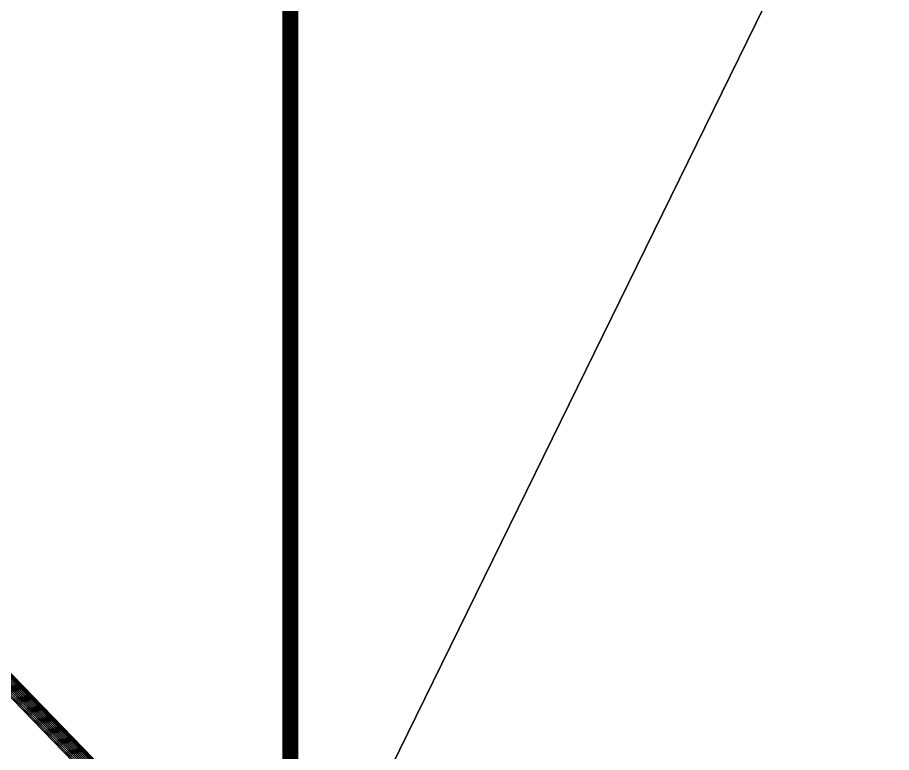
# Model space of a CAD drawing. Header units: millimetres. Extents: x 0 to 520, y -2 to 382.
# Drawn here: x 171.6 to 215.8, y 48.88 to 86.08 of the extents above; entities that cross this region are included whole.
import ezdxf

# ---------------------------------------------------------------- set-up
doc = ezdxf.new("R2010")
doc.units = ezdxf.units.MM

msp = doc.modelspace()

# ---------------------------------------------------------------- linework, layer by layer
at = {"layer": 'BRASS', "color": 52}
for points in [[(509.2, 369.2, 103), (10.8, 369.2, 103), (10.8, 10.8, 103)], [(509.2, 369.2, 103), (10.8, 10.8, 103), (509.2, 10.8, 103)], [(38.65, 190, 86), (185.0411, 341.3505, 86), (185.0411, 38.6495, 86)], [(185.0411, 341.3505, 86), (185.1233, 341.3546, 86), (185.0411, 38.6495, 86)], [(185.0411, 38.6495, 86), (185.1233, 341.3546, 86), (185.1233, 38.6454, 86)], [(185.1233, 341.3546, 86), (185.2052, 341.3628, 86), (185.2052, 38.6372, 86)], [(185.1233, 38.6454, 86), (185.1233, 341.3546, 86), (185.2052, 38.6372, 86)], [(185.2052, 341.3628, 86), (185.2865, 341.3751, 86), (185.2865, 38.6249, 86)], [(185.2052, 38.6372, 86), (185.2052, 341.3628, 86), (185.2865, 38.6249, 86)], [(185.2865, 341.3751, 86), (185.3672, 341.3914, 86), (185.2865, 38.6249, 86)], [(185.2865, 38.6249, 86), (185.3672, 341.3914, 86), (185.3672, 38.6086, 86)], [(185.3672, 341.3914, 86), (185.4469, 341.4117, 86), (185.4469, 38.5883, 86)], [(185.3672, 38.6086, 86), (185.3672, 341.3914, 86), (185.4469, 38.5883, 86)], [(185.4469, 341.4117, 86), (185.5255, 341.4359, 86), (185.5255, 38.5641, 86)], [(185.4469, 38.5883, 86), (185.4469, 341.4117, 86), (185.5255, 38.5641, 86)], [(185.5255, 38.5641, 86), (185.6028, 341.4641, 86), (185.6028, 38.5359, 86)], [(185.5255, 341.4359, 86), (185.6028, 341.4641, 86), (185.5255, 38.5641, 86)], [(185.6028, 38.5359, 86), (185.6786, 341.496, 86), (185.6786, 38.504, 86)], [(185.6028, 341.4641, 86), (185.6786, 341.496, 86), (185.6028, 38.5359, 86)], [(185.6786, 38.504, 86), (185.7527, 341.5317, 86), (185.7527, 38.4683, 86)], [(185.6786, 341.496, 86), (185.7527, 341.5317, 86), (185.6786, 38.504, 86)], [(185.7527, 341.5317, 86), (334.2473, 341.5317, 86), (185.7527, 38.4683, 86)], [(185.7527, 38.4683, 86), (334.2473, 341.5317, 86), (334.2473, 38.4683, 86)], [(38.599, 189.5929, 86), (38.6173, 189.6731, 86), (184.7135, 38.6249, 86)], [(38.6173, 189.6731, 86), (38.6316, 189.7541, 86), (184.7948, 38.6372, 86)], [(184.7135, 38.6249, 86), (38.6173, 189.6731, 86), (184.7948, 38.6372, 86)], [(38.6316, 189.7541, 86), (38.6418, 189.8357, 86), (184.8767, 38.6454, 86)], [(184.7948, 38.6372, 86), (38.6316, 189.7541, 86), (184.8767, 38.6454, 86)], [(38.6418, 189.8357, 86), (38.6479, 189.9178, 86), (184.9589, 38.6495, 86)], [(184.8767, 38.6454, 86), (38.6418, 189.8357, 86), (184.9589, 38.6495, 86)], [(38.6479, 189.9178, 86), (38.65, 190, 86), (185.0411, 38.6495, 86)], [(184.9589, 38.6495, 86), (38.6479, 189.9178, 86), (185.0411, 38.6495, 86)], [(38.4079, 189.1396, 86), (38.4491, 189.2109, 86), (184.2473, 38.4683, 86)], [(38.4491, 189.2109, 86), (38.4866, 189.2841, 86), (184.3214, 38.504, 86)], [(184.2473, 38.4683, 86), (38.4491, 189.2109, 86), (184.3214, 38.504, 86)], [(38.4866, 189.2841, 86), (38.5204, 189.3591, 86), (184.3972, 38.5359, 86)], [(184.3214, 38.504, 86), (38.4866, 189.2841, 86), (184.3972, 38.5359, 86)], [(38.5204, 189.3591, 86), (38.5505, 189.4357, 86), (184.4745, 38.5641, 86)], [(184.3972, 38.5359, 86), (38.5204, 189.3591, 86), (184.4745, 38.5641, 86)], [(38.5505, 189.4357, 86), (38.5767, 189.5137, 86), (184.5531, 38.5883, 86)], [(184.4745, 38.5641, 86), (38.5505, 189.4357, 86), (184.5531, 38.5883, 86)], [(38.5767, 189.5137, 86), (38.599, 189.5929, 86), (184.6328, 38.6086, 86)], [(184.5531, 38.5883, 86), (38.5767, 189.5137, 86), (184.6328, 38.6086, 86)], [(184.6328, 38.6086, 86), (38.599, 189.5929, 86), (184.7135, 38.6249, 86)], [(38.3633, 189.0705, 86), (38.4079, 189.1396, 86), (184.175, 38.4289, 86)], [(38.3633, 70.9295, 86), (38.3633, 189.0705, 86), (184.1048, 38.386, 86)], [(184.1048, 38.386, 86), (38.3633, 189.0705, 86), (184.175, 38.4289, 86)], [(184.175, 38.4289, 86), (38.4079, 189.1396, 86), (184.2473, 38.4683, 86)], [(38.3633, 70.9295, 86), (184.1048, 38.386, 86), (38.4079, 70.8604, 86)], [(38.4079, 70.8604, 86), (184.0368, 38.3397, 86), (38.4491, 70.7891, 86)], [(38.4079, 70.8604, 86), (184.1048, 38.386, 86), (184.0368, 38.3397, 86)], [(38.4491, 70.7891, 86), (183.9712, 38.29, 86), (38.4866, 70.7159, 86)], [(38.4491, 70.7891, 86), (184.0368, 38.3397, 86), (183.9712, 38.29, 86)], [(38.4866, 70.7159, 86), (183.9082, 38.2371, 86), (38.5204, 70.6409, 86)], [(38.4866, 70.7159, 86), (183.9712, 38.29, 86), (183.9082, 38.2371, 86)], [(38.5204, 70.6409, 86), (183.8479, 38.1812, 86), (38.5505, 70.5643, 86)], [(38.5204, 70.6409, 86), (183.9082, 38.2371, 86), (183.8479, 38.1812, 86)], [(38.5505, 70.5643, 86), (183.7905, 38.1223, 86), (38.5767, 70.4863, 86)], [(38.5505, 70.5643, 86), (183.8479, 38.1812, 86), (183.7905, 38.1223, 86)], [(38.5767, 70.4863, 86), (183.736, 38.0606, 86), (38.599, 70.4071, 86)], [(38.5767, 70.4863, 86), (183.7905, 38.1223, 86), (183.736, 38.0606, 86)], [(38.599, 70.4071, 86), (183.6847, 37.9963, 86), (38.6173, 70.3269, 86)], [(38.599, 70.4071, 86), (183.736, 38.0606, 86), (183.6847, 37.9963, 86)], [(38.6173, 70.3269, 86), (183.6367, 37.9295, 86), (38.6316, 70.2459, 86)], [(38.6173, 70.3269, 86), (183.6847, 37.9963, 86), (183.6367, 37.9295, 86)], [(38.6316, 70.2459, 86), (183.5921, 37.8604, 86), (38.6418, 70.1643, 86)], [(38.6316, 70.2459, 86), (183.6367, 37.9295, 86), (183.5921, 37.8604, 86)], [(38.6418, 70.1643, 86), (183.5509, 37.7891, 86), (38.6479, 70.0822, 86)], [(38.6418, 70.1643, 86), (183.5921, 37.8604, 86), (183.5509, 37.7891, 86)], [(38.6479, 69.9178, 86), (183.4495, 37.5643, 86), (38.6418, 69.8357, 86)], [(38.6479, 70.0822, 86), (183.5134, 37.7159, 86), (38.65, 70, 86)], [(38.6479, 70.0822, 86), (183.5509, 37.7891, 86), (183.5134, 37.7159, 86)], [(38.65, 70, 86), (183.4796, 37.6409, 86), (38.6479, 69.9178, 86)], [(38.6479, 69.9178, 86), (183.4796, 37.6409, 86), (183.4495, 37.5643, 86)], [(38.65, 70, 86), (183.5134, 37.7159, 86), (183.4796, 37.6409, 86)], [(38.5505, 69.4357, 86), (183.3521, 37.0822, 86), (38.5204, 69.3591, 86)], [(38.5767, 69.5137, 86), (183.3582, 37.1643, 86), (38.5505, 69.4357, 86)], [(38.5505, 69.4357, 86), (183.3582, 37.1643, 86), (183.3521, 37.0822, 86)], [(38.599, 69.5929, 86), (183.3684, 37.2459, 86), (38.5767, 69.5137, 86)], [(38.5767, 69.5137, 86), (183.3684, 37.2459, 86), (183.3582, 37.1643, 86)], [(38.6173, 69.6731, 86), (183.3827, 37.3269, 86), (38.599, 69.5929, 86)], [(38.599, 69.5929, 86), (183.3827, 37.3269, 86), (183.3684, 37.2459, 86)], [(38.6316, 69.7541, 86), (183.401, 37.4071, 86), (38.6173, 69.6731, 86)], [(38.6173, 69.6731, 86), (183.401, 37.4071, 86), (183.3827, 37.3269, 86)], [(38.6418, 69.8357, 86), (183.4233, 37.4863, 86), (38.6316, 69.7541, 86)], [(38.6316, 69.7541, 86), (183.4233, 37.4863, 86), (183.401, 37.4071, 86)], [(38.6418, 69.8357, 86), (183.4495, 37.5643, 86), (183.4233, 37.4863, 86)], [(38.3153, 69.0037, 86), (183.401, 36.5929, 86), (20.5, 20.5, 86)], [(38.3633, 69.0705, 86), (183.3827, 36.6731, 86), (38.3153, 69.0037, 86)], [(38.3153, 69.0037, 86), (183.3827, 36.6731, 86), (183.401, 36.5929, 86)], [(38.4079, 69.1396, 86), (183.3684, 36.7541, 86), (38.3633, 69.0705, 86)], [(38.3633, 69.0705, 86), (183.3684, 36.7541, 86), (183.3827, 36.6731, 86)], [(38.4491, 69.2109, 86), (183.3582, 36.8357, 86), (38.4079, 69.1396, 86)], [(38.4079, 69.1396, 86), (183.3582, 36.8357, 86), (183.3684, 36.7541, 86)], [(38.4866, 69.2841, 86), (183.3521, 36.9178, 86), (38.4491, 69.2109, 86)], [(38.4491, 69.2109, 86), (183.3521, 36.9178, 86), (183.3582, 36.8357, 86)], [(38.5204, 69.3591, 86), (183.35, 37, 86), (38.4866, 69.2841, 86)], [(38.4866, 69.2841, 86), (183.35, 37, 86), (183.3521, 36.9178, 86)], [(38.5204, 69.3591, 86), (183.3521, 37.0822, 86), (183.35, 37, 86)]]:
    msp.add_3dface(points, dxfattribs=at)

doc.saveas('drawing.dxf')
